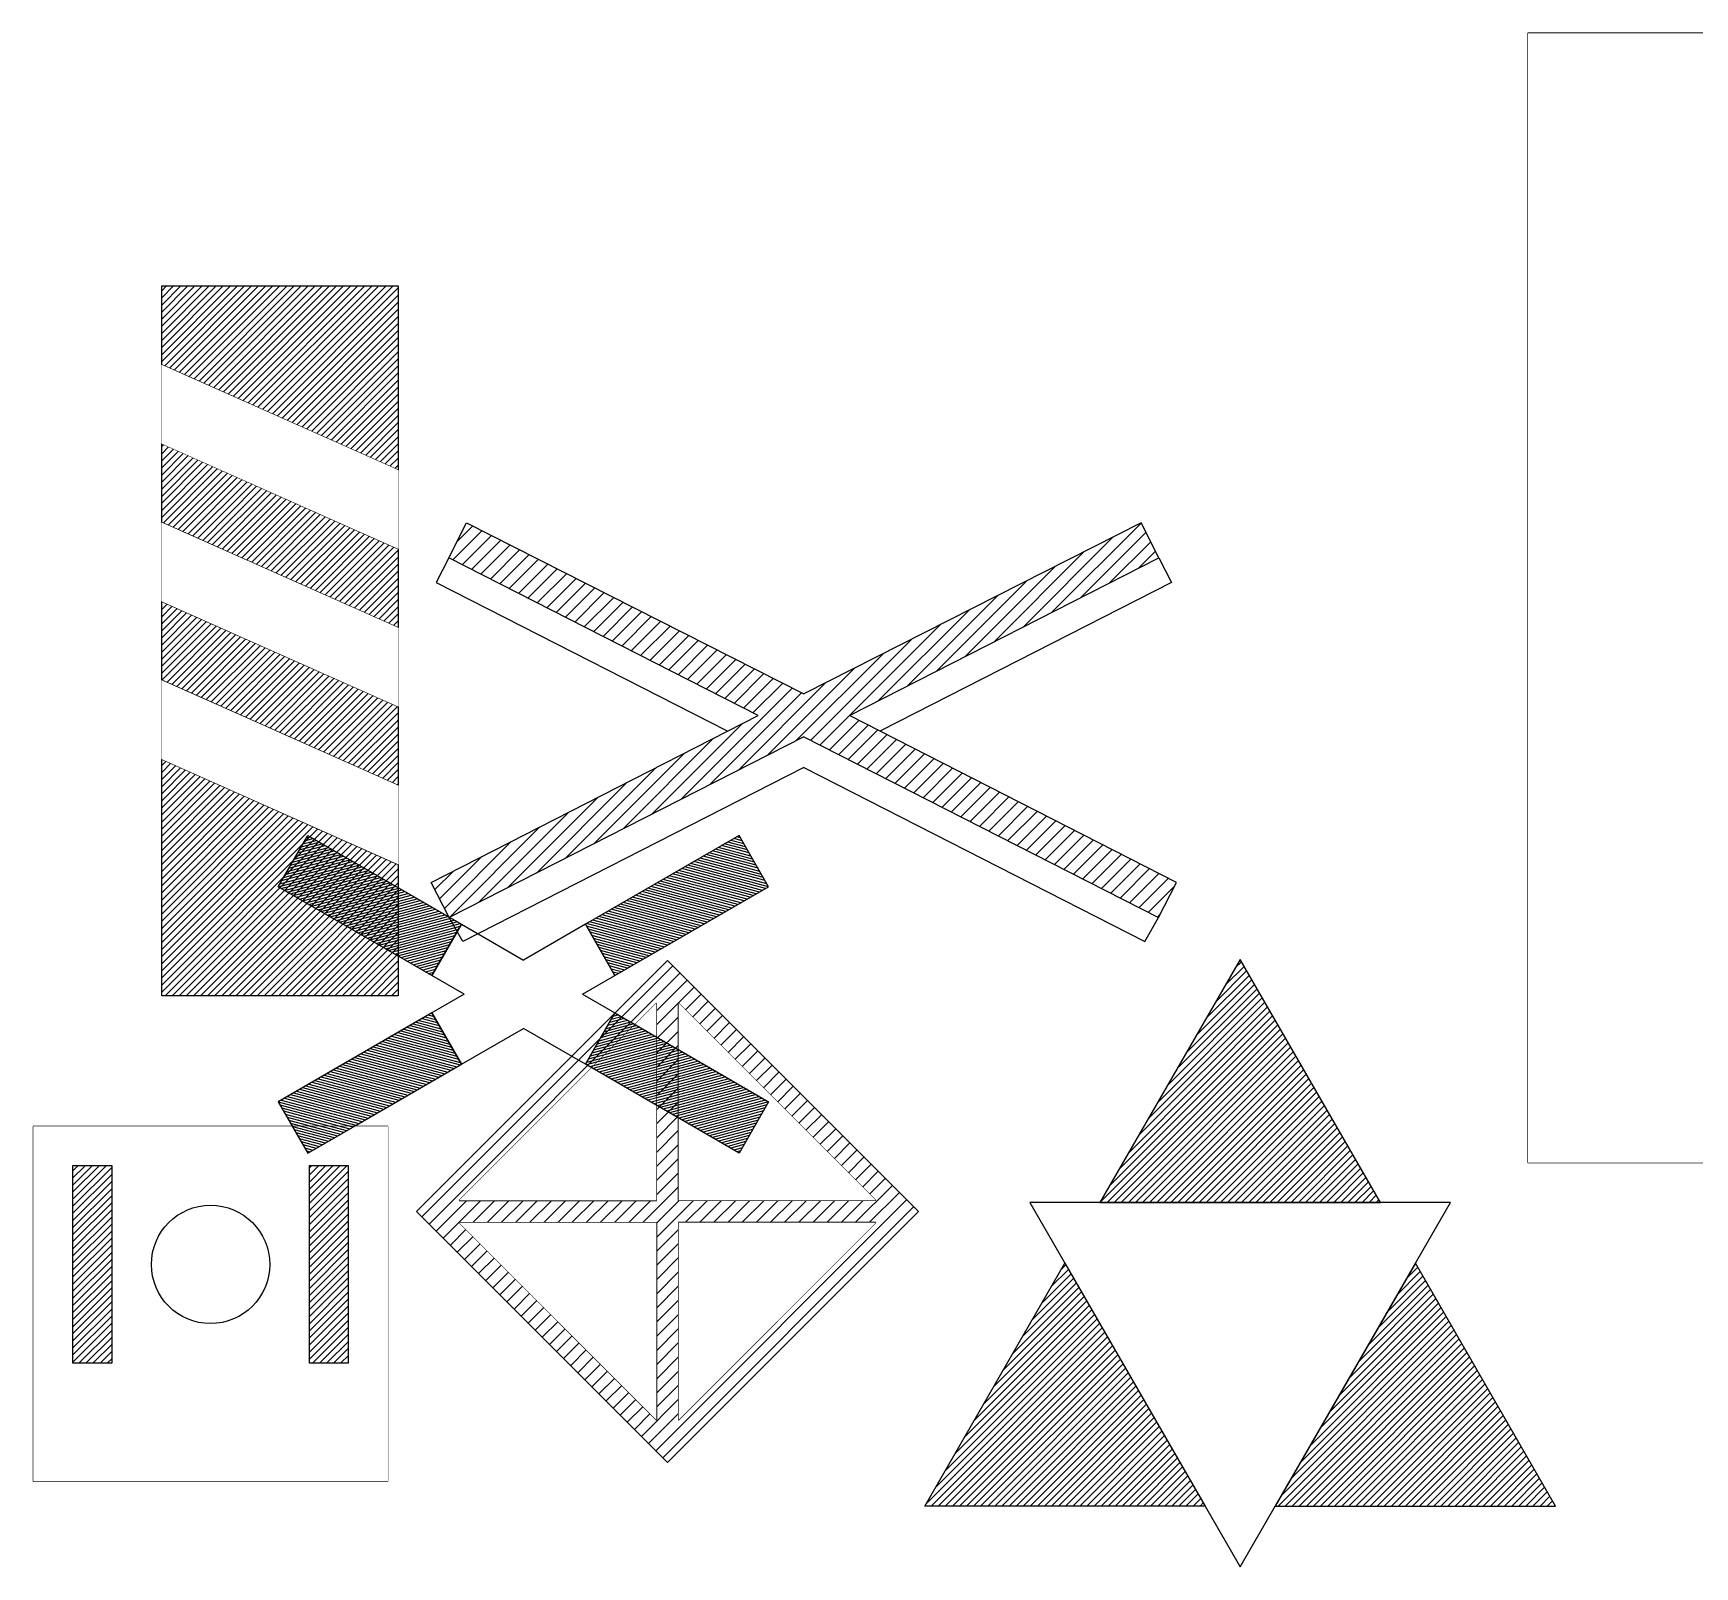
# Model space of a CAD drawing. Header units: metres. Extents: x 22723.5 to 22760.8, y 42869.1 to 42884.6.
# Drawn here: x 22739.64 to 22750.18, y 42874.59 to 42884.31 of the extents above; entities that cross this region are included whole.
import ezdxf
from ezdxf.enums import TextEntityAlignment as Align

# ---------------------------------------------------------------- set-up
doc = ezdxf.new("R2010")
doc.units = ezdxf.units.M
doc.set_wipeout_variables(frame=1)
doc.layers.add('JBTSI__SKILT_WIPEOUT', color=7, linetype='Continuous')
doc.styles.add('ISO', font='iso3098.shx')

# ---------------------------------------------------------------- blocks, each defined once
blk = doc.blocks.new('NO-BN-2D-JBTSI-SKILT-KJOERENDE-SIGNAL-61C-AVSTAND3')
at = {"color": 0, "linetype": 'Continuous', "lineweight": -2, "transparency": 16777216}
for p, q in [((-0.75, 4.469), (-0.719, 4.5)), ((-0.75, 4.424), (-0.674, 4.5)), ((-0.75, 4.379), (-0.629, 4.5)), ((-0.75, 4.334), (-0.584, 4.5)), ((-0.75, 4.289), (-0.539, 4.5)), ((-0.75, 4.244), (-0.494, 4.5)), ((-0.75, 4.199), (-0.449, 4.5)), ((-0.75, 4.154), (-0.404, 4.5)), ((-0.75, 4.109), (-0.359, 4.5)), ((-0.75, 4.064), (-0.314, 4.5)), ((-0.75, 4.02), (-0.27, 4.5)), ((-0.732, 3.992), (-0.225, 4.5)), ((-0.701, 3.978), (-0.18, 4.5)), ((-0.67, 3.965), (-0.135, 4.5)), ((-0.639, 3.951), (-0.09, 4.5)), ((-0.608, 3.937), (-0.045, 4.5)), ((-0.577, 3.923), (0, 4.5)), ((-0.546, 3.909), (0.045, 4.5)), ((-0.515, 3.895), (0.09, 4.5)), ((-0.484, 3.882), (0.135, 4.5)), ((-0.453, 3.868), (0.179, 4.5)), ((-0.422, 3.854), (0.224, 4.5)), ((-0.39, 3.84), (0.269, 4.5)), ((-0.359, 3.826), (0.314, 4.5)), ((-0.328, 3.813), (0.359, 4.5)), ((-0.297, 3.799), (0.404, 4.5)), ((-0.266, 3.785), (0.449, 4.5)), ((-0.235, 3.771), (0.494, 4.5)), ((-0.204, 3.757), (0.539, 4.5)), ((-0.173, 3.744), (0.584, 4.5)), ((-0.142, 3.73), (0.628, 4.5)), ((-0.111, 3.716), (0.673, 4.5)), ((-0.08, 3.702), (0.718, 4.5)), ((-0.049, 3.688), (0.75, 4.487)), ((-0.017, 3.674), (0.75, 4.442)), ((0.014, 3.661), (0.75, 4.397)), ((0.045, 3.647), (0.75, 4.352)), ((0.076, 3.633), (0.75, 4.307)), ((0.107, 3.619), (0.75, 4.262)), ((0.138, 3.605), (0.75, 4.217)), ((0.169, 3.592), (0.75, 4.172)), ((0.2, 3.578), (0.75, 4.128)), ((0.231, 3.564), (0.75, 4.083)), ((0.262, 3.55), (0.75, 4.038)), ((0.293, 3.536), (0.75, 3.993)), ((0.324, 3.522), (0.75, 3.948)), ((0.356, 3.509), (0.75, 3.903)), ((0.387, 3.495), (0.75, 3.858)), ((0.418, 3.481), (0.75, 3.813)), ((0.449, 3.467), (0.75, 3.768)), ((0.48, 3.453), (0.75, 3.723)), ((0.511, 3.44), (0.75, 3.679)), ((0.542, 3.426), (0.75, 3.634)), ((0.573, 3.412), (0.75, 3.589)), ((-0.75, 3.481), (-0.737, 3.494)), ((-0.75, 3.436), (-0.706, 3.48)), ((0.604, 3.398), (0.75, 3.544)), ((0.635, 3.384), (0.75, 3.499)), ((-0.75, 3.391), (-0.674, 3.466)), ((-0.75, 3.346), (-0.643, 3.453)), ((-0.75, 3.301), (-0.612, 3.439)), ((-0.75, 3.256), (-0.581, 3.425)), ((-0.75, 3.211), (-0.55, 3.411)), ((-0.75, 3.166), (-0.519, 3.397)), ((-0.75, 3.122), (-0.488, 3.384)), ((0.666, 3.37), (0.75, 3.454)), ((0.697, 3.357), (0.75, 3.409)), ((-0.75, 3.077), (-0.457, 3.37)), ((-0.75, 3.032), (-0.426, 3.356)), ((-0.741, 2.996), (-0.395, 3.342)), ((-0.71, 2.982), (-0.364, 3.328)), ((-0.679, 2.968), (-0.333, 3.314)), ((-0.648, 2.954), (-0.301, 3.301)), ((-0.617, 2.941), (-0.27, 3.287)), ((-0.585, 2.927), (-0.239, 3.273)), ((0.729, 3.343), (0.75, 3.364)), ((-0.554, 2.913), (-0.208, 3.259)), ((-0.523, 2.899), (-0.177, 3.245)), ((-0.492, 2.885), (-0.146, 3.232)), ((-0.461, 2.872), (-0.115, 3.218)), ((-0.43, 2.858), (-0.084, 3.204)), ((-0.399, 2.844), (-0.053, 3.19)), ((-0.368, 2.83), (-0.022, 3.176)), ((-0.337, 2.816), (0.009, 3.162)), ((-0.306, 2.803), (0.04, 3.149)), ((-0.275, 2.789), (0.072, 3.135)), ((-0.243, 2.775), (0.103, 3.121)), ((-0.212, 2.761), (0.134, 3.107)), ((-0.181, 2.747), (0.165, 3.093)), ((-0.15, 2.733), (0.196, 3.08)), ((-0.119, 2.72), (0.227, 3.066)), ((-0.088, 2.706), (0.258, 3.052)), ((-0.057, 2.692), (0.289, 3.038)), ((-0.026, 2.678), (0.32, 3.024)), ((0.005, 2.664), (0.351, 3.011)), ((0.036, 2.651), (0.382, 2.997)), ((0.067, 2.637), (0.414, 2.983)), ((0.098, 2.623), (0.445, 2.969)), ((0.13, 2.609), (0.476, 2.955)), ((0.161, 2.595), (0.507, 2.941)), ((0.192, 2.581), (0.538, 2.928)), ((0.223, 2.568), (0.569, 2.914)), ((0.254, 2.554), (0.6, 2.9)), ((0.285, 2.54), (0.631, 2.886)), ((0.316, 2.526), (0.662, 2.872)), ((0.347, 2.512), (0.693, 2.859)), ((0.378, 2.499), (0.724, 2.845)), ((0.409, 2.485), (0.75, 2.825)), ((0.44, 2.471), (0.75, 2.781)), ((0.471, 2.457), (0.75, 2.736)), ((0.503, 2.443), (0.75, 2.691)), ((0.534, 2.429), (0.75, 2.646)), ((0.565, 2.416), (0.75, 2.601)), ((0.596, 2.402), (0.75, 2.556)), ((-0.75, 2.493), (-0.745, 2.498)), ((-0.75, 2.448), (-0.714, 2.484)), ((-0.75, 2.403), (-0.683, 2.47)), ((-0.75, 2.358), (-0.652, 2.456)), ((-0.75, 2.313), (-0.621, 2.443)), ((-0.75, 2.268), (-0.59, 2.429)), ((0.627, 2.388), (0.75, 2.511)), ((0.658, 2.374), (0.75, 2.466)), ((-0.75, 2.223), (-0.559, 2.415)), ((-0.75, 2.179), (-0.527, 2.401)), ((-0.75, 2.134), (-0.496, 2.387)), ((-0.75, 2.089), (-0.465, 2.373)), ((-0.75, 2.044), (-0.434, 2.36)), ((-0.749, 2), (-0.403, 2.346)), ((-0.718, 1.986), (-0.372, 2.332)), ((0.689, 2.36), (0.75, 2.421)), ((0.72, 2.347), (0.75, 2.376)), ((-0.687, 1.972), (-0.341, 2.318)), ((-0.656, 1.958), (-0.31, 2.304)), ((-0.625, 1.944), (-0.279, 2.291)), ((-0.594, 1.931), (-0.248, 2.277)), ((-0.563, 1.917), (-0.217, 2.263)), ((-0.532, 1.903), (-0.186, 2.249)), ((-0.501, 1.889), (-0.154, 2.235)), ((-0.47, 1.875), (-0.123, 2.221)), ((-0.438, 1.862), (-0.092, 2.208)), ((-0.407, 1.848), (-0.061, 2.194)), ((-0.376, 1.834), (-0.03, 2.18)), ((-0.345, 1.82), (0.001, 2.166)), ((-0.314, 1.806), (0.032, 2.152)), ((-0.283, 1.792), (0.063, 2.139)), ((-0.252, 1.779), (0.094, 2.125)), ((-0.221, 1.765), (0.125, 2.111)), ((-0.19, 1.751), (0.156, 2.097)), ((-0.159, 1.737), (0.187, 2.083)), ((-0.128, 1.723), (0.219, 2.07)), ((-0.096, 1.71), (0.25, 2.056)), ((-0.065, 1.696), (0.281, 2.042)), ((-0.034, 1.682), (0.312, 2.028)), ((-0.003, 1.668), (0.343, 2.014)), ((0.028, 1.654), (0.374, 2)), ((0.059, 1.64), (0.405, 1.987)), ((0.09, 1.627), (0.436, 1.973)), ((0.121, 1.613), (0.467, 1.959)), ((0.152, 1.599), (0.498, 1.945)), ((0.183, 1.585), (0.529, 1.931)), ((0.214, 1.571), (0.561, 1.918)), ((0.245, 1.558), (0.592, 1.904)), ((0.277, 1.544), (0.623, 1.89)), ((0.308, 1.53), (0.654, 1.876)), ((0.339, 1.516), (0.685, 1.862)), ((0.37, 1.502), (0.716, 1.848)), ((0.401, 1.489), (0.747, 1.835)), ((0.432, 1.475), (0.75, 1.793)), ((0.463, 1.461), (0.75, 1.748)), ((0.494, 1.447), (0.75, 1.703)), ((0.525, 1.433), (0.75, 1.658)), ((0.556, 1.419), (0.75, 1.613)), ((-0.75, 1.46), (-0.722, 1.488)), ((0.587, 1.406), (0.75, 1.568)), ((0.618, 1.392), (0.75, 1.523)), ((0.65, 1.378), (0.75, 1.478)), ((-0.75, 1.415), (-0.691, 1.474)), ((-0.75, 1.37), (-0.66, 1.46)), ((-0.75, 1.325), (-0.629, 1.446)), ((-0.75, 1.281), (-0.598, 1.432)), ((-0.75, 1.236), (-0.567, 1.419)), ((-0.75, 1.191), (-0.536, 1.405)), ((-0.75, 1.146), (-0.505, 1.391)), ((-0.75, 1.101), (-0.474, 1.377)), ((0.681, 1.364), (0.75, 1.434)), ((0.712, 1.35), (0.75, 1.389)), ((-0.75, 1.056), (-0.443, 1.363)), ((-0.75, 1.011), (-0.412, 1.35)), ((-0.75, 0.966), (-0.38, 1.336)), ((-0.75, 0.921), (-0.349, 1.322)), ((-0.75, 0.876), (-0.318, 1.308)), ((-0.75, 0.832), (-0.287, 1.294)), ((-0.75, 0.787), (-0.256, 1.281)), ((-0.75, 0.742), (-0.225, 1.267)), ((0.743, 1.337), (0.75, 1.344)), ((-0.75, 0.697), (-0.194, 1.253)), ((-0.75, 0.652), (-0.163, 1.239)), ((-0.75, 0.607), (-0.132, 1.225)), ((-0.75, 0.562), (-0.101, 1.211)), ((-0.75, 0.517), (-0.07, 1.198)), ((-0.75, 0.472), (-0.039, 1.184)), ((-0.75, 0.427), (-0.007, 1.17)), ((-0.75, 0.383), (0.024, 1.156)), ((-0.75, 0.338), (0.055, 1.142)), ((-0.75, 0.293), (0.086, 1.129)), ((-0.75, 0.248), (0.117, 1.115)), ((-0.75, 0.203), (0.148, 1.101)), ((-0.75, 0.158), (0.179, 1.087)), ((-0.75, 0.113), (0.21, 1.073)), ((-0.75, 0.068), (0.241, 1.059)), ((-0.75, 0.023), (0.272, 1.046)), ((-0.728, 0), (0.303, 1.032)), ((-0.684, 0), (0.334, 1.018)), ((-0.639, 0), (0.366, 1.004)), ((-0.594, 0), (0.397, 0.99)), ((-0.549, 0), (0.428, 0.977)), ((-0.504, 0), (0.459, 0.963)), ((-0.459, 0), (0.49, 0.949)), ((-0.414, 0), (0.521, 0.935)), ((-0.369, 0), (0.552, 0.921)), ((-0.324, 0), (0.583, 0.907)), ((-0.279, 0), (0.614, 0.894)), ((-0.235, 0), (0.645, 0.88)), ((-0.19, 0), (0.676, 0.866)), ((-0.145, 0), (0.708, 0.852)), ((-0.1, 0), (0.739, 0.838)), ((-0.055, 0), (0.75, 0.805)), ((-0.01, 0), (0.75, 0.76)), ((0.035, 0), (0.75, 0.715)), ((0.08, 0), (0.75, 0.67)), ((0.125, 0), (0.75, 0.625)), ((0.17, 0), (0.75, 0.58)), ((0.215, 0), (0.75, 0.535)), ((0.259, 0), (0.75, 0.491)), ((0.304, 0), (0.75, 0.446)), ((0.349, 0), (0.75, 0.401)), ((0.394, 0), (0.75, 0.356)), ((0.439, 0), (0.75, 0.311)), ((0.484, 0), (0.75, 0.266)), ((0.529, 0), (0.75, 0.221)), ((0.574, 0), (0.75, 0.176)), ((0.619, 0), (0.75, 0.131)), ((0.664, 0), (0.75, 0.086)), ((0.708, 0), (0.75, 0.042))]:
    blk.add_line(p, q, dxfattribs=at)
at = {"color": 0, "linetype": 'ByBlock', "lineweight": -2, "transparency": 16777216, "flags": 128}
for points in [[(0.75, 3.333), (-0.75, 4), (-0.75, 4.5), (0.75, 4.5), (0.75, 3.333)], [(0.75, 2.333), (-0.75, 3), (-0.75, 3.5), (0.75, 2.833), (0.75, 2.333)], [(0.75, 1.333), (-0.75, 2), (-0.75, 2.5), (0.75, 1.833), (0.75, 1.333)], [(0.75, 0), (-0.75, 0), (-0.75, 1.5), (0.75, 0.833), (0.75, 0)]]:
    blk.add_lwpolyline(points, dxfattribs=at)
blk.add_lwpolyline([(0.75, 0.833), (0.75, 1.333), (-0.75, 2), (-0.75, 1.5)], close=True, dxfattribs=at)
at = {"color": 0, "linetype": 'ByBlock', "lineweight": -2, "transparency": 16777216}
blk.add_wipeout([(0.75, 0.833), (0.75, 1.333), (-0.75, 2), (-0.75, 1.5)], dxfattribs=at).dxf.layer = 'JBTSI__SKILT_WIPEOUT'
at = {"color": 0, "linetype": 'ByBlock', "lineweight": -2, "transparency": 16777216, "flags": 128}
blk.add_lwpolyline([(0.75, 1.833), (0.75, 2.333), (-0.75, 3), (-0.75, 2.5)], close=True, dxfattribs=at)
at = {"color": 0, "linetype": 'ByBlock', "lineweight": -2, "transparency": 16777216}
blk.add_wipeout([(0.75, 1.833), (0.75, 2.333), (-0.75, 3), (-0.75, 2.5)], dxfattribs=at).dxf.layer = 'JBTSI__SKILT_WIPEOUT'
at = {"color": 0, "linetype": 'ByBlock', "lineweight": -2, "transparency": 16777216, "flags": 128}
blk.add_lwpolyline([(0.75, 2.833), (0.75, 3.333), (-0.75, 4), (-0.75, 3.5)], close=True, dxfattribs=at)
at = {"color": 0, "linetype": 'ByBlock', "lineweight": -2, "transparency": 16777216}
blk.add_wipeout([(0.75, 2.833), (0.75, 3.333), (-0.75, 4), (-0.75, 3.5)], dxfattribs=at).dxf.layer = 'JBTSI__SKILT_WIPEOUT'
blk = doc.blocks.new('NO-BN-2D-JBTSI-SKILT-KJOERENDE-SIGNAL-62-UGYLDIG-SIGNAL')
at = {"color": 0, "linetype": 'Continuous', "lineweight": -2, "transparency": 16777216}
for p, q in [((-2.226, 1.317), (-2.04, 1.503)), ((-2.199, 1.433), (-2.1, 1.533)), ((1.571, 0.983), (2.139, 1.551)), ((1.754, 1.076), (2.17, 1.492)), ((-2.167, 1.286), (-1.981, 1.472)), ((-2.107, 1.256), (-1.921, 1.442)), ((-2.048, 1.226), (-1.862, 1.412)), ((-1.988, 1.195), (-1.802, 1.382)), ((1.388, 0.889), (1.96, 1.462)), ((1.937, 1.169), (2.2, 1.432)), ((2.12, 1.262), (2.23, 1.373)), ((-1.929, 1.165), (-1.742, 1.352)), ((-1.869, 1.135), (-1.683, 1.321)), ((-1.81, 1.104), (-1.623, 1.291)), ((1.021, 0.703), (1.596, 1.277)), ((1.204, 0.796), (1.778, 1.37)), ((-1.75, 1.074), (-1.564, 1.261)), ((-1.691, 1.044), (-1.504, 1.231)), ((-1.631, 1.014), (-1.445, 1.2)), ((-1.572, 0.983), (-1.385, 1.17)), ((0.838, 0.609), (1.413, 1.185)), ((-1.512, 0.953), (-1.325, 1.14)), ((-1.453, 0.923), (-1.266, 1.11)), ((-1.393, 0.892), (-1.206, 1.079)), ((0.655, 0.516), (1.231, 1.092)), ((-1.334, 0.862), (-1.147, 1.049)), ((-1.274, 0.832), (-1.087, 1.019)), ((-1.215, 0.801), (-1.028, 0.989)), ((-1.155, 0.771), (-0.968, 0.959)), ((0.472, 0.423), (1.049, 0.999)), ((-1.096, 0.741), (-0.908, 0.928)), ((-1.036, 0.71), (-0.849, 0.898)), ((-0.977, 0.68), (-0.789, 0.868)), ((0.103, 0.144), (0.866, 0.907)), ((-0.917, 0.65), (-0.73, 0.838)), ((-0.858, 0.619), (-0.67, 0.807)), ((-0.798, 0.589), (-0.611, 0.777)), ((-0.739, 0.559), (-0.551, 0.747)), ((0.044, 0.174), (0.684, 0.814)), ((-0.679, 0.529), (-0.491, 0.717)), ((-0.62, 0.498), (-0.432, 0.686)), ((-0.56, 0.468), (-0.372, 0.656)), ((-0.049, 0.172), (0.502, 0.722)), ((-0.501, 0.438), (-0.313, 0.626)), ((-0.442, 0.407), (-0.253, 0.596)), ((-0.415, -0.015), (0.137, 0.537)), ((-0.382, 0.377), (-0.194, 0.565)), ((-0.323, 0.347), (-0.134, 0.535)), ((-0.232, 0.078), (0.319, 0.629)), ((-0.781, -0.201), (-0.074, 0.505)), ((-0.598, -0.108), (-0.015, 0.475)), ((-0.964, -0.295), (-0.392, 0.277)), ((0.163, 0.114), (0.349, 0.299)), ((0.222, 0.083), (0.408, 0.269)), ((0.282, 0.053), (0.468, 0.239)), ((-1.147, -0.388), (-0.575, 0.184)), ((0.341, 0.023), (0.527, 0.208)), ((0.401, -0.008), (0.587, 0.178)), ((0.46, -0.038), (0.646, 0.148)), ((0.52, -0.068), (0.706, 0.118)), ((-1.33, -0.481), (-0.758, 0.091)), ((0.579, -0.099), (0.765, 0.087)), ((0.639, -0.129), (0.825, 0.057)), ((0.698, -0.159), (0.884, 0.027)), ((-1.696, -0.668), (-1.124, -0.096)), ((-1.513, -0.575), (-0.941, -0.003)), ((0.758, -0.19), (0.943, -0.004)), ((0.817, -0.22), (1.003, -0.034)), ((0.877, -0.25), (1.062, -0.064)), ((0.936, -0.281), (1.122, -0.095)), ((-1.879, -0.761), (-1.307, -0.189)), ((0.996, -0.311), (1.181, -0.125)), ((1.055, -0.341), (1.241, -0.155)), ((1.115, -0.371), (1.3, -0.186)), ((-2.063, -0.855), (-1.49, -0.282)), ((1.174, -0.402), (1.36, -0.216)), ((1.234, -0.432), (1.419, -0.246)), ((1.293, -0.462), (1.479, -0.277)), ((1.353, -0.493), (1.538, -0.307)), ((-2.246, -0.948), (-1.674, -0.376)), ((1.412, -0.523), (1.598, -0.337)), ((1.472, -0.553), (1.657, -0.367)), ((1.531, -0.584), (1.717, -0.398)), ((-2.28, -0.892), (-1.857, -0.469)), ((1.59, -0.614), (1.776, -0.428)), ((1.65, -0.644), (1.836, -0.458)), ((1.709, -0.675), (1.895, -0.489)), ((1.769, -0.705), (1.955, -0.519)), ((-2.31, -0.832), (-2.04, -0.562)), ((1.828, -0.735), (2.014, -0.549)), ((1.888, -0.766), (2.074, -0.58)), ((1.947, -0.796), (2.133, -0.61)), ((-2.34, -0.773), (-2.223, -0.656)), ((2.007, -0.826), (2.193, -0.64)), ((2.066, -0.856), (2.252, -0.671)), ((2.126, -0.887), (2.312, -0.701)), ((2.185, -0.917), (2.351, -0.751)), ((2.245, -0.947), (2.258, -0.934))]:
    blk.add_line(p, q, dxfattribs=at)
at = {"color": 0, "linetype": 'ByBlock', "lineweight": -2, "transparency": 16777216}
for p, q in [((-2.252, 1.33), (-2.332, 1.174)), ((2.252, 1.33), (2.332, 1.174)), ((-2.332, 1.174), (-0.486, 0.233)), ((2.332, 1.174), (0.486, 0.233)), ((0, 0), (-2.163, -1.102)), ((0, 0), (2.163, -1.102)), ((-2.163, -1.102), (-2.25, -0.95)), ((2.163, -1.102), (2.25, -0.95))]:
    blk.add_line(p, q, dxfattribs=at)
at = {"color": 0, "linetype": 'ByBlock', "lineweight": -2, "transparency": 16777216, "flags": 128}
for points in [[(0, 0.196), (-2.25, -0.95), (-2.363, -0.727), (-0.289, 0.33), (-2.252, 1.33), (-2.139, 1.553), (0, 0.467)], [(0, 0.196), (2.25, -0.95), (2.363, -0.727), (0.289, 0.33), (2.252, 1.33), (2.139, 1.553), (0, 0.467)]]:
    blk.add_lwpolyline(points, dxfattribs=at)
blk = doc.blocks.new('NO-BN-2D-JBTSI-SKILT-KJOERENDE-SIGNAL-65B-KONTAKTLEDNING')
at = {"color": 0, "linetype": 'ByBlock', "lineweight": -2, "transparency": 16777216}
blk.add_lwpolyline([(-1.125, 0), (1.125, 0), (1.125, 2.25), (-1.125, 2.25)], close=True, dxfattribs=at)
blk.add_wipeout([(-1.125, 0), (1.125, 0), (1.125, 2.25), (-1.125, 2.25)], dxfattribs=at).dxf.layer = 'JBTSI__SKILT_WIPEOUT'
at = {"color": 0, "linetype": 'Continuous', "lineweight": -2, "transparency": 16777216}
for p, q in [((-0.875, 1.966), (-0.841, 2)), ((-0.875, 1.921), (-0.796, 2)), ((-0.875, 1.876), (-0.751, 2)), ((-0.875, 1.832), (-0.707, 2)), ((-0.875, 1.787), (-0.662, 2)), ((-0.875, 1.742), (-0.625, 1.992)), ((-0.875, 1.697), (-0.625, 1.947)), ((-0.875, 1.652), (-0.625, 1.902)), ((0.625, 1.985), (0.64, 2)), ((0.625, 1.94), (0.685, 2)), ((0.625, 1.895), (0.73, 2)), ((0.625, 1.85), (0.775, 2)), ((0.625, 1.805), (0.82, 2)), ((0.625, 1.76), (0.865, 2)), ((0.625, 1.715), (0.875, 1.965)), ((0.625, 1.67), (0.875, 1.92)), ((-0.875, 1.607), (-0.625, 1.857)), ((-0.875, 1.562), (-0.625, 1.812)), ((0.625, 1.625), (0.875, 1.875)), ((0.625, 1.58), (0.875, 1.83)), ((-0.875, 1.517), (-0.625, 1.767)), ((-0.875, 1.472), (-0.625, 1.722)), ((0.625, 1.535), (0.875, 1.785)), ((0.625, 1.491), (0.875, 1.741)), ((0.625, 1.446), (0.875, 1.696)), ((-0.875, 1.427), (-0.625, 1.677)), ((-0.875, 1.383), (-0.625, 1.633)), ((-0.875, 1.338), (-0.625, 1.588)), ((0.625, 1.401), (0.875, 1.651)), ((0.625, 1.356), (0.875, 1.606)), ((-0.875, 1.293), (-0.625, 1.543)), ((-0.875, 1.248), (-0.625, 1.498)), ((0.625, 1.311), (0.875, 1.561)), ((0.625, 1.266), (0.875, 1.516)), ((-0.875, 1.203), (-0.625, 1.453)), ((-0.875, 1.158), (-0.625, 1.408)), ((0.625, 1.221), (0.875, 1.471)), ((0.625, 1.176), (0.875, 1.426)), ((0.625, 1.131), (0.875, 1.381)), ((-0.875, 1.113), (-0.625, 1.363)), ((-0.875, 1.068), (-0.625, 1.318)), ((-0.875, 1.023), (-0.625, 1.273)), ((0.625, 1.086), (0.875, 1.336)), ((0.625, 1.042), (0.875, 1.292)), ((-0.875, 0.978), (-0.625, 1.228)), ((-0.875, 0.934), (-0.625, 1.184)), ((0.625, 0.997), (0.875, 1.247)), ((0.625, 0.952), (0.875, 1.202)), ((-0.875, 0.889), (-0.625, 1.139)), ((-0.875, 0.844), (-0.625, 1.094)), ((0.625, 0.907), (0.875, 1.157)), ((0.625, 0.862), (0.875, 1.112)), ((0.625, 0.817), (0.875, 1.067)), ((-0.875, 0.799), (-0.625, 1.049)), ((-0.875, 0.754), (-0.625, 1.004)), ((-0.834, 0.75), (-0.625, 0.959)), ((0.625, 0.772), (0.875, 1.022)), ((0.648, 0.75), (0.875, 0.977)), ((-0.789, 0.75), (-0.625, 0.914)), ((-0.744, 0.75), (-0.625, 0.869)), ((0.693, 0.75), (0.875, 0.932)), ((0.738, 0.75), (0.875, 0.887)), ((-0.699, 0.75), (-0.625, 0.824)), ((-0.654, 0.75), (-0.625, 0.779)), ((0.782, 0.75), (0.875, 0.843)), ((0.827, 0.75), (0.875, 0.798)), ((0.872, 0.75), (0.875, 0.753))]:
    blk.add_line(p, q, dxfattribs=at)
at = {"color": 0, "linetype": 'ByBlock', "lineweight": -2, "transparency": 16777216}
for points in [[(-0.875, 0.75), (-0.625, 0.75), (-0.625, 2), (-0.875, 2)], [(0.625, 0.75), (0.875, 0.75), (0.875, 2), (0.625, 2)]]:
    blk.add_lwpolyline(points, close=True, dxfattribs=at)
blk.add_circle((0, 1.375), 0.375, dxfattribs=at)
blk = doc.blocks.new('NO-BN-2D-JBTSI-SKILT-KJOERENDE-SIGNAL-67D-ORIENTERINGSIGNAL-PLANOVERGANG-HOLDEPLASS')
at = {"color": 0, "linetype": 'Continuous', "lineweight": -2, "transparency": 16777216}
for p, q in [((-1.557, 1.557), (0.034, 3.148)), ((-1.512, 1.512), (0.079, 3.103)), ((-0.07, 2.864), (0.124, 3.058)), ((-0.07, 2.774), (0.169, 3.013)), ((0.114, 2.869), (0.214, 2.968)), ((0.159, 2.824), (0.258, 2.924)), ((0.204, 2.779), (0.303, 2.879)), ((-0.07, 2.685), (0.07, 2.825)), ((0.249, 2.734), (0.348, 2.834)), ((0.294, 2.689), (0.393, 2.789)), ((0.339, 2.645), (0.438, 2.744)), ((-0.07, 2.595), (0.07, 2.735)), ((-0.07, 2.505), (0.07, 2.646)), ((0.384, 2.6), (0.483, 2.699)), ((0.428, 2.555), (0.528, 2.654)), ((-0.07, 2.415), (0.07, 2.556)), ((0.473, 2.51), (0.573, 2.609)), ((0.518, 2.465), (0.618, 2.564)), ((-0.07, 2.325), (0.07, 2.466)), ((0.563, 2.42), (0.663, 2.519)), ((0.608, 2.375), (0.707, 2.475)), ((0.653, 2.33), (0.752, 2.43)), ((-0.07, 2.236), (0.07, 2.376)), ((0.698, 2.285), (0.797, 2.385)), ((0.743, 2.24), (0.842, 2.34)), ((-0.07, 2.146), (0.07, 2.286)), ((0.788, 2.195), (0.887, 2.295)), ((0.833, 2.151), (0.932, 2.25)), ((-0.07, 2.056), (0.07, 2.197)), ((0.877, 2.106), (0.977, 2.205)), ((0.922, 2.061), (1.022, 2.16)), ((0.967, 2.016), (1.067, 2.115)), ((-0.07, 1.966), (0.07, 2.107)), ((-0.07, 1.876), (0.07, 2.017)), ((1.012, 1.971), (1.112, 2.07)), ((1.057, 1.926), (1.156, 2.026)), ((-0.07, 1.787), (0.07, 1.927)), ((1.102, 1.881), (1.201, 1.981)), ((1.147, 1.836), (1.246, 1.936)), ((-0.07, 1.697), (0.07, 1.837)), ((1.192, 1.791), (1.291, 1.891)), ((1.237, 1.746), (1.336, 1.846)), ((1.282, 1.702), (1.381, 1.801)), ((-0.157, 1.521), (0.07, 1.748)), ((1.19, 1.521), (1.426, 1.756)), ((1.28, 1.521), (1.471, 1.711)), ((-1.467, 1.467), (-1.273, 1.661)), ((-1.422, 1.422), (-1.183, 1.661)), ((-1.234, 1.521), (-1.094, 1.661)), ((-1.144, 1.521), (-1.004, 1.661)), ((-1.055, 1.521), (-0.914, 1.661)), ((-0.965, 1.521), (-0.824, 1.661)), ((-0.875, 1.521), (-0.734, 1.661)), ((-0.785, 1.521), (-0.645, 1.661)), ((-0.695, 1.521), (-0.555, 1.661)), ((-0.606, 1.521), (-0.465, 1.661)), ((-0.516, 1.521), (-0.375, 1.661)), ((-0.426, 1.521), (-0.285, 1.661)), ((-0.336, 1.521), (-0.196, 1.661)), ((-0.246, 1.521), (-0.106, 1.661)), ((-0.075, 0.075), (1.516, 1.666)), ((-0.07, 1.517), (0.074, 1.661)), ((-0.07, 1.427), (0.164, 1.661)), ((-0.03, 0.03), (1.561, 1.621)), ((0.113, 1.521), (0.253, 1.661)), ((0.203, 1.521), (0.343, 1.661)), ((0.292, 1.521), (0.433, 1.661)), ((0.382, 1.521), (0.523, 1.661)), ((0.472, 1.521), (0.613, 1.661)), ((0.562, 1.521), (0.702, 1.661)), ((0.652, 1.521), (0.792, 1.661)), ((0.741, 1.521), (0.882, 1.661)), ((0.831, 1.521), (0.972, 1.661)), ((0.921, 1.521), (1.062, 1.661)), ((1.011, 1.521), (1.151, 1.661)), ((1.101, 1.521), (1.241, 1.661)), ((-1.377, 1.377), (-1.278, 1.477)), ((-0.07, 1.338), (0.07, 1.478)), ((-1.333, 1.333), (-1.233, 1.432)), ((-1.288, 1.288), (-1.188, 1.387)), ((-0.07, 1.248), (0.07, 1.388)), ((-1.243, 1.243), (-1.143, 1.342)), ((-1.198, 1.198), (-1.098, 1.297)), ((-0.07, 1.158), (0.07, 1.299)), ((-1.153, 1.153), (-1.054, 1.252)), ((-1.108, 1.108), (-1.009, 1.207)), ((-1.063, 1.063), (-0.964, 1.163)), ((-0.07, 1.068), (0.07, 1.209)), ((-1.018, 1.018), (-0.919, 1.118)), ((-0.973, 0.973), (-0.874, 1.073)), ((-0.07, 0.978), (0.07, 1.119)), ((-0.928, 0.928), (-0.829, 1.028)), ((-0.884, 0.884), (-0.784, 0.983)), ((-0.07, 0.889), (0.07, 1.029)), ((-0.839, 0.839), (-0.739, 0.938)), ((-0.794, 0.794), (-0.694, 0.893)), ((-0.749, 0.749), (-0.649, 0.848)), ((-0.07, 0.799), (0.07, 0.939)), ((-0.07, 0.709), (0.07, 0.85)), ((-0.704, 0.704), (-0.604, 0.803)), ((-0.659, 0.659), (-0.56, 0.758)), ((-0.07, 0.619), (0.07, 0.76)), ((-0.614, 0.614), (-0.515, 0.714)), ((-0.569, 0.569), (-0.47, 0.669)), ((-0.07, 0.529), (0.07, 0.67)), ((-0.524, 0.524), (-0.425, 0.624)), ((-0.479, 0.479), (-0.38, 0.579)), ((-0.435, 0.435), (-0.335, 0.534)), ((-0.07, 0.44), (0.07, 0.58)), ((-0.39, 0.39), (-0.29, 0.489)), ((-0.345, 0.345), (-0.245, 0.444)), ((-0.07, 0.35), (0.07, 0.49)), ((-0.3, 0.3), (-0.2, 0.399)), ((-0.255, 0.255), (-0.155, 0.354)), ((-0.165, 0.165), (0.07, 0.401)), ((-0.21, 0.21), (-0.111, 0.309)), ((-0.12, 0.12), (0.07, 0.311))]:
    blk.add_line(p, q, dxfattribs=at)
at = {"color": 0, "linetype": 'ByBlock', "lineweight": -2, "transparency": 16777216}
blk.add_lwpolyline([(0, 0), (1.591, 1.591), (0, 3.182), (-1.591, 1.591)], close=True, dxfattribs=at)
at = {"color": 0, "linetype": 'ByBlock', "lineweight": -2, "transparency": 16777216, "flags": 128}
for points in [[(-0.07, 2.913), (-1.322, 1.661), (-0.07, 1.661)], [(0.07, 2.913), (1.322, 1.661), (0.07, 1.661)], [(-0.07, 0.269), (-1.322, 1.521), (-0.07, 1.521)], [(0.07, 0.269), (1.322, 1.521), (0.07, 1.521)]]:
    blk.add_lwpolyline(points, close=True, dxfattribs=at)
at = {"color": 0, "linetype": 'ByBlock', "lineweight": -2, "transparency": 16777216}
for points in [[(-0.07, 2.913), (-1.322, 1.661), (-0.07, 1.661)], [(0.07, 2.913), (1.322, 1.661), (0.07, 1.661)], [(-0.07, 0.269), (-1.322, 1.521), (-0.07, 1.521)], [(0.07, 0.269), (1.322, 1.521), (0.07, 1.521)]]:
    blk.add_wipeout(points, dxfattribs=at).dxf.layer = 'JBTSI__SKILT_WIPEOUT'
blk = doc.blocks.new('NO-BN-2D-JBTSI-SKILT-KJOERENDE-SIGNAL-68D-2-MARKERINGSMERKE-MOTRETTET')
at = {"color": 0, "linetype": 'Continuous', "lineweight": -2, "transparency": 16777216}
for p, q in [((-0.092, 3.69), (0.025, 3.806)), ((-0.031, 3.796), (0.008, 3.835)), ((-0.337, 3.265), (0.09, 3.692)), ((-0.276, 3.371), (0.074, 3.721)), ((-0.215, 3.477), (0.058, 3.749)), ((-0.153, 3.584), (0.041, 3.778)), ((-0.521, 2.946), (0.14, 3.607)), ((-0.46, 3.052), (0.123, 3.636)), ((-0.399, 3.159), (0.107, 3.664)), ((-0.767, 2.521), (0.205, 3.493)), ((-0.705, 2.627), (0.189, 3.522)), ((-0.644, 2.734), (0.173, 3.55)), ((-0.583, 2.84), (0.156, 3.579)), ((-0.889, 2.309), (0.238, 3.436)), ((-0.844, 2.309), (0.255, 3.408)), ((-0.828, 2.415), (0.222, 3.465)), ((-0.799, 2.309), (0.271, 3.379)), ((-0.754, 2.309), (0.288, 3.351)), ((-0.709, 2.309), (0.304, 3.322)), ((-0.664, 2.309), (0.32, 3.294)), ((-0.619, 2.309), (0.337, 3.265)), ((-0.574, 2.309), (0.353, 3.237)), ((-0.529, 2.309), (0.37, 3.209)), ((-0.484, 2.309), (0.386, 3.18)), ((-0.44, 2.309), (0.403, 3.152)), ((-0.395, 2.309), (0.419, 3.123)), ((-0.35, 2.309), (0.436, 3.095)), ((-0.305, 2.309), (0.452, 3.066)), ((-0.26, 2.309), (0.468, 3.038)), ((-0.215, 2.309), (0.485, 3.009)), ((-0.17, 2.309), (0.501, 2.981)), ((-0.125, 2.309), (0.518, 2.952)), ((-0.08, 2.309), (0.534, 2.924)), ((-0.035, 2.309), (0.551, 2.895)), ((0.009, 2.309), (0.567, 2.867)), ((0.054, 2.309), (0.583, 2.838)), ((0.099, 2.309), (0.6, 2.81)), ((0.144, 2.309), (0.616, 2.782)), ((0.189, 2.309), (0.633, 2.753)), ((0.234, 2.309), (0.649, 2.725)), ((0.279, 2.309), (0.666, 2.696)), ((0.324, 2.309), (0.682, 2.668)), ((0.369, 2.309), (0.698, 2.639)), ((0.414, 2.309), (0.715, 2.611)), ((0.458, 2.309), (0.731, 2.582)), ((0.503, 2.309), (0.748, 2.554)), ((0.548, 2.309), (0.764, 2.525)), ((0.593, 2.309), (0.781, 2.497)), ((0.638, 2.309), (0.797, 2.468)), ((0.683, 2.309), (0.814, 2.44)), ((0.728, 2.309), (0.83, 2.411)), ((0.773, 2.309), (0.846, 2.383)), ((0.818, 2.309), (0.863, 2.355)), ((0.863, 2.309), (0.879, 2.326)), ((-1.135, 1.884), (-1.105, 1.914)), ((1.056, 1.83), (1.126, 1.899)), ((-1.38, 1.459), (-1.039, 1.8)), ((-1.319, 1.565), (-1.056, 1.828)), ((-1.257, 1.671), (-1.072, 1.857)), ((-1.196, 1.778), (-1.088, 1.885)), ((0.872, 1.511), (1.175, 1.814)), ((0.934, 1.617), (1.159, 1.842)), ((0.995, 1.723), (1.142, 1.871)), ((-1.564, 1.14), (-0.99, 1.714)), ((-1.503, 1.246), (-1.006, 1.743)), ((-1.441, 1.353), (-1.023, 1.771)), ((0.627, 1.086), (1.241, 1.7)), ((0.688, 1.192), (1.224, 1.728)), ((0.75, 1.299), (1.208, 1.757)), ((0.811, 1.405), (1.192, 1.785)), ((-1.809, 0.715), (-0.924, 1.6)), ((-1.748, 0.821), (-0.94, 1.629)), ((-1.687, 0.928), (-0.957, 1.657)), ((-1.625, 1.034), (-0.973, 1.686)), ((0.382, 0.661), (1.307, 1.586)), ((0.443, 0.767), (1.29, 1.614)), ((0.504, 0.874), (1.274, 1.643)), ((0.566, 0.98), (1.257, 1.671)), ((-1.993, 0.396), (-0.875, 1.515)), ((-1.96, 0.385), (-0.858, 1.487)), ((-1.932, 0.503), (-0.891, 1.544)), ((-1.871, 0.609), (-0.908, 1.572)), ((0.24, 0.385), (1.356, 1.501)), ((0.259, 0.449), (1.339, 1.529)), ((0.32, 0.555), (1.323, 1.558)), ((-1.915, 0.385), (-0.842, 1.458)), ((-1.87, 0.385), (-0.825, 1.43)), ((-1.825, 0.385), (-0.809, 1.401)), ((-1.78, 0.385), (-0.793, 1.373)), ((0.285, 0.385), (1.372, 1.472)), ((0.33, 0.385), (1.389, 1.444)), ((0.375, 0.385), (1.405, 1.415)), ((0.42, 0.385), (1.422, 1.387)), ((-1.735, 0.385), (-0.776, 1.344)), ((-1.691, 0.385), (-0.76, 1.316)), ((-1.646, 0.385), (-0.743, 1.287)), ((0.465, 0.385), (1.438, 1.358)), ((0.51, 0.385), (1.454, 1.33)), ((0.555, 0.385), (1.471, 1.301)), ((0.599, 0.385), (1.487, 1.273)), ((-1.601, 0.385), (-0.727, 1.259)), ((-1.556, 0.385), (-0.71, 1.23)), ((-1.511, 0.385), (-0.694, 1.202)), ((-1.466, 0.385), (-0.677, 1.173)), ((0.644, 0.385), (1.504, 1.244)), ((0.689, 0.385), (1.52, 1.216)), ((0.734, 0.385), (1.537, 1.187)), ((-1.421, 0.385), (-0.661, 1.145)), ((-1.376, 0.385), (-0.645, 1.117)), ((-1.331, 0.385), (-0.628, 1.088)), ((-1.286, 0.385), (-0.612, 1.06)), ((0.779, 0.385), (1.553, 1.159)), ((0.824, 0.385), (1.57, 1.131)), ((0.869, 0.385), (1.586, 1.102)), ((0.914, 0.385), (1.602, 1.074)), ((-1.242, 0.385), (-0.595, 1.031)), ((-1.197, 0.385), (-0.579, 1.003)), ((-1.152, 0.385), (-0.562, 0.974)), ((0.959, 0.385), (1.619, 1.045)), ((1.004, 0.385), (1.635, 1.017)), ((1.048, 0.385), (1.652, 0.988)), ((1.093, 0.385), (1.668, 0.96)), ((-1.107, 0.385), (-0.546, 0.946)), ((-1.062, 0.385), (-0.53, 0.917)), ((-1.017, 0.385), (-0.513, 0.889)), ((-0.972, 0.385), (-0.497, 0.86)), ((1.138, 0.385), (1.685, 0.931)), ((1.183, 0.385), (1.701, 0.903)), ((1.228, 0.385), (1.717, 0.874)), ((1.273, 0.385), (1.734, 0.846)), ((-0.927, 0.385), (-0.48, 0.832)), ((-0.882, 0.385), (-0.464, 0.803)), ((-0.837, 0.385), (-0.447, 0.775)), ((-0.793, 0.385), (-0.431, 0.746)), ((1.318, 0.385), (1.75, 0.817)), ((1.363, 0.385), (1.767, 0.789)), ((1.408, 0.385), (1.783, 0.76)), ((-0.748, 0.385), (-0.415, 0.718)), ((-0.703, 0.385), (-0.398, 0.69)), ((-0.658, 0.385), (-0.382, 0.661)), ((-0.613, 0.385), (-0.365, 0.633)), ((1.453, 0.385), (1.8, 0.732)), ((1.497, 0.385), (1.816, 0.704)), ((1.542, 0.385), (1.832, 0.675)), ((1.587, 0.385), (1.849, 0.647)), ((-0.568, 0.385), (-0.349, 0.604)), ((-0.523, 0.385), (-0.332, 0.576)), ((-0.478, 0.385), (-0.316, 0.547)), ((1.632, 0.385), (1.865, 0.618)), ((1.677, 0.385), (1.882, 0.59)), ((1.722, 0.385), (1.898, 0.561)), ((1.767, 0.385), (1.915, 0.533)), ((-0.433, 0.385), (-0.299, 0.519)), ((-0.388, 0.385), (-0.283, 0.49)), ((-0.344, 0.385), (-0.267, 0.462)), ((-0.299, 0.385), (-0.25, 0.433)), ((1.812, 0.385), (1.931, 0.504)), ((1.857, 0.385), (1.948, 0.476)), ((1.902, 0.385), (1.964, 0.447)), ((-0.254, 0.385), (-0.234, 0.405)), ((1.946, 0.385), (1.98, 0.419)), ((1.991, 0.385), (1.997, 0.39))]:
    blk.add_line(p, q, dxfattribs=at)
at = {"color": 0, "linetype": 'ByBlock', "lineweight": -2, "transparency": 16777216, "flags": 128}
for points in [[(-0.889, 2.309), (0.889, 2.309), (0, 3.849)], [(0, 0), (1.333, 2.309), (-1.333, 2.309)], [(-0.222, 0.385), (-2, 0.385), (-1.111, 1.925)], [(0.222, 0.385), (2, 0.385), (1.111, 1.925)]]:
    blk.add_lwpolyline(points, close=True, dxfattribs=at)
blk = doc.blocks.new('NO-BN-2D-JBTSI-SKILT-TREDJEPERSON-138-MOT-VEI')
at = {"color": 0, "linetype": 'Continuous', "lineweight": -2, "transparency": 16777216}
for p, q in [((-1.421, 1.131), (-1.276, 1.17)), ((-1.409, 1.151), (-1.296, 1.181)), ((-1.398, 1.17), (-1.315, 1.192)), ((-1.387, 1.19), (-1.335, 1.204)), ((-1.376, 1.209), (-1.354, 1.215)), ((1.421, 1.131), (1.276, 1.17)), ((1.409, 1.151), (1.296, 1.181)), ((1.398, 1.17), (1.315, 1.192)), ((1.387, 1.19), (1.335, 1.204)), ((1.376, 1.209), (1.354, 1.215)), ((-1.533, 0.937), (-1.082, 1.058)), ((-1.522, 0.956), (-1.101, 1.069)), ((-1.51, 0.976), (-1.121, 1.08)), ((-1.499, 0.995), (-1.14, 1.091)), ((-1.488, 1.015), (-1.16, 1.103)), ((-1.477, 1.034), (-1.179, 1.114)), ((-1.465, 1.053), (-1.199, 1.125)), ((-1.454, 1.073), (-1.218, 1.136)), ((-1.443, 1.092), (-1.237, 1.147)), ((-1.432, 1.112), (-1.257, 1.159)), ((1.533, 0.937), (1.082, 1.058)), ((1.522, 0.956), (1.101, 1.069)), ((1.51, 0.976), (1.121, 1.08)), ((1.499, 0.995), (1.14, 1.091)), ((1.488, 1.015), (1.16, 1.103)), ((1.477, 1.034), (1.179, 1.114)), ((1.465, 1.053), (1.199, 1.125)), ((1.454, 1.073), (1.218, 1.136)), ((1.443, 1.092), (1.237, 1.147)), ((1.432, 1.112), (1.257, 1.159)), ((-1.555, 0.898), (-1.043, 1.035)), ((-1.544, 0.917), (-1.062, 1.046)), ((-1.536, 0.887), (-1.024, 1.024)), ((-1.516, 0.875), (-1.004, 1.013)), ((-1.497, 0.864), (-0.985, 1.001)), ((-1.477, 0.853), (-0.965, 0.99)), ((-1.458, 0.842), (-0.946, 0.979)), ((-1.439, 0.831), (-0.926, 0.968)), ((-1.419, 0.819), (-0.907, 0.957)), ((1.419, 0.819), (0.907, 0.957)), ((1.439, 0.831), (0.926, 0.968)), ((1.458, 0.842), (0.946, 0.979)), ((1.477, 0.853), (0.965, 0.99)), ((1.497, 0.864), (0.985, 1.001)), ((1.516, 0.875), (1.004, 1.013)), ((1.536, 0.887), (1.024, 1.024)), ((1.555, 0.898), (1.043, 1.035)), ((1.544, 0.917), (1.062, 1.046)), ((-1.4, 0.808), (-0.887, 0.945)), ((-1.38, 0.797), (-0.868, 0.934)), ((-1.361, 0.786), (-0.849, 0.923)), ((-1.341, 0.774), (-0.829, 0.912)), ((-1.322, 0.763), (-0.81, 0.9)), ((-1.302, 0.752), (-0.79, 0.889)), ((-1.283, 0.741), (-0.771, 0.878)), ((-1.264, 0.73), (-0.751, 0.867)), ((-1.244, 0.718), (-0.732, 0.856)), ((-1.225, 0.707), (-0.712, 0.844)), ((1.225, 0.707), (0.712, 0.844)), ((1.244, 0.718), (0.732, 0.856)), ((1.264, 0.73), (0.751, 0.867)), ((1.283, 0.741), (0.771, 0.878)), ((1.302, 0.752), (0.79, 0.889)), ((1.322, 0.763), (0.81, 0.9)), ((1.341, 0.774), (0.829, 0.912)), ((1.361, 0.786), (0.849, 0.923)), ((1.38, 0.797), (0.868, 0.934)), ((1.4, 0.808), (0.887, 0.945)), ((-1.205, 0.696), (-0.693, 0.833)), ((-1.186, 0.685), (-0.674, 0.822)), ((-1.166, 0.673), (-0.654, 0.811)), ((-1.147, 0.662), (-0.635, 0.799)), ((-1.128, 0.651), (-0.615, 0.788)), ((-1.108, 0.64), (-0.596, 0.777)), ((-1.089, 0.629), (-0.576, 0.766)), ((-1.069, 0.617), (-0.557, 0.755)), ((-1.05, 0.606), (-0.537, 0.743)), ((1.05, 0.606), (0.537, 0.743)), ((1.069, 0.617), (0.557, 0.755)), ((1.089, 0.629), (0.576, 0.766)), ((1.108, 0.64), (0.596, 0.777)), ((1.128, 0.651), (0.615, 0.788)), ((1.147, 0.662), (0.635, 0.799)), ((1.166, 0.673), (0.654, 0.811)), ((1.186, 0.685), (0.674, 0.822)), ((1.205, 0.696), (0.693, 0.833)), ((-1.03, 0.595), (-0.518, 0.732)), ((-1.011, 0.584), (-0.499, 0.721)), ((-0.991, 0.572), (-0.479, 0.71)), ((-0.972, 0.561), (-0.46, 0.698)), ((-0.953, 0.55), (-0.44, 0.687)), ((-0.933, 0.539), (-0.421, 0.676)), ((-0.914, 0.527), (-0.401, 0.665)), ((-0.894, 0.516), (-0.4, 0.649)), ((0.894, 0.516), (0.4, 0.649)), ((0.914, 0.527), (0.401, 0.665)), ((0.933, 0.539), (0.421, 0.676)), ((0.953, 0.55), (0.44, 0.687)), ((0.972, 0.561), (0.46, 0.698)), ((0.991, 0.572), (0.479, 0.71)), ((1.011, 0.584), (0.499, 0.721)), ((1.03, 0.595), (0.518, 0.732)), ((-0.875, 0.505), (-0.411, 0.629)), ((-0.855, 0.494), (-0.423, 0.61)), ((-0.836, 0.483), (-0.434, 0.59)), ((-0.816, 0.471), (-0.445, 0.571)), ((-0.797, 0.46), (-0.456, 0.551)), ((-0.778, 0.449), (-0.467, 0.532)), ((0.875, 0.505), (0.411, 0.629)), ((0.855, 0.494), (0.423, 0.61)), ((0.836, 0.483), (0.434, 0.59)), ((0.816, 0.471), (0.445, 0.571)), ((0.797, 0.46), (0.456, 0.551)), ((0.778, 0.449), (0.467, 0.532)), ((-0.758, 0.438), (-0.479, 0.513)), ((-0.739, 0.426), (-0.49, 0.493)), ((-0.719, 0.415), (-0.501, 0.474)), ((-0.7, 0.404), (-0.512, 0.454)), ((-0.68, 0.393), (-0.524, 0.435)), ((0.758, 0.438), (0.479, 0.513)), ((0.739, 0.426), (0.49, 0.493)), ((0.719, 0.415), (0.501, 0.474)), ((0.7, 0.404), (0.512, 0.454)), ((0.68, 0.393), (0.524, 0.435)), ((-0.661, 0.382), (-0.535, 0.415)), ((-0.641, 0.37), (-0.546, 0.396)), ((-0.622, 0.359), (-0.557, 0.376)), ((-0.603, 0.348), (-0.568, 0.357)), ((-0.583, 0.337), (-0.58, 0.338)), ((0.661, 0.382), (0.535, 0.415)), ((0.641, 0.37), (0.546, 0.396)), ((0.622, 0.359), (0.557, 0.376)), ((0.603, 0.348), (0.568, 0.357)), ((0.583, 0.337), (0.58, 0.338)), ((-0.739, 0.007), (-0.49, -0.06)), ((-0.719, 0.018), (-0.501, -0.041)), ((-0.7, 0.029), (-0.512, -0.021)), ((-0.68, 0.04), (-0.524, -0.002)), ((-0.661, 0.051), (-0.535, 0.018)), ((-0.641, 0.063), (-0.546, 0.037)), ((-0.622, 0.074), (-0.557, 0.057)), ((-0.603, 0.085), (-0.568, 0.076)), ((-0.583, 0.096), (-0.58, 0.095)), ((0.739, 0.007), (0.49, -0.06)), ((0.719, 0.018), (0.501, -0.041)), ((0.7, 0.029), (0.512, -0.021)), ((0.68, 0.04), (0.524, -0.002)), ((0.661, 0.051), (0.535, 0.018)), ((0.641, 0.063), (0.546, 0.037)), ((0.622, 0.074), (0.557, 0.057)), ((0.603, 0.085), (0.568, 0.076)), ((0.583, 0.096), (0.58, 0.095)), ((-0.914, -0.094), (-0.401, -0.232)), ((-0.894, -0.083), (-0.4, -0.216)), ((-0.875, -0.072), (-0.411, -0.196)), ((-0.855, -0.061), (-0.423, -0.177)), ((-0.836, -0.05), (-0.434, -0.157)), ((-0.816, -0.038), (-0.445, -0.138)), ((-0.797, -0.027), (-0.456, -0.118)), ((-0.778, -0.016), (-0.467, -0.099)), ((-0.758, -0.005), (-0.479, -0.08)), ((0.894, -0.083), (0.4, -0.216)), ((0.914, -0.094), (0.401, -0.232)), ((0.875, -0.072), (0.411, -0.196)), ((0.855, -0.061), (0.423, -0.177)), ((0.836, -0.05), (0.434, -0.157)), ((0.816, -0.038), (0.445, -0.138)), ((0.797, -0.027), (0.456, -0.118)), ((0.778, -0.016), (0.467, -0.099)), ((0.758, -0.005), (0.479, -0.08)), ((-1.108, -0.207), (-0.596, -0.344)), ((-1.089, -0.196), (-0.576, -0.333)), ((-1.069, -0.184), (-0.557, -0.322)), ((-1.05, -0.173), (-0.537, -0.31)), ((-1.03, -0.162), (-0.518, -0.299)), ((-1.011, -0.151), (-0.499, -0.288)), ((-0.991, -0.139), (-0.479, -0.277)), ((-0.972, -0.128), (-0.46, -0.265)), ((-0.953, -0.117), (-0.44, -0.254)), ((-0.933, -0.106), (-0.421, -0.243)), ((0.933, -0.106), (0.421, -0.243)), ((0.953, -0.117), (0.44, -0.254)), ((0.972, -0.128), (0.46, -0.265)), ((0.991, -0.139), (0.479, -0.277)), ((1.011, -0.151), (0.499, -0.288)), ((1.03, -0.162), (0.518, -0.299)), ((1.05, -0.173), (0.537, -0.31)), ((1.069, -0.184), (0.557, -0.322)), ((1.089, -0.196), (0.576, -0.333)), ((1.108, -0.207), (0.596, -0.344)), ((-1.283, -0.308), (-0.771, -0.445)), ((-1.264, -0.297), (-0.751, -0.434)), ((-1.244, -0.285), (-0.732, -0.423)), ((-1.225, -0.274), (-0.712, -0.411)), ((-1.205, -0.263), (-0.693, -0.4)), ((-1.186, -0.252), (-0.674, -0.389)), ((-1.166, -0.24), (-0.654, -0.378)), ((-1.147, -0.229), (-0.635, -0.366)), ((-1.128, -0.218), (-0.615, -0.355)), ((1.128, -0.218), (0.615, -0.355)), ((1.147, -0.229), (0.635, -0.366)), ((1.166, -0.24), (0.654, -0.378)), ((1.186, -0.252), (0.674, -0.389)), ((1.205, -0.263), (0.693, -0.4)), ((1.225, -0.274), (0.712, -0.411)), ((1.244, -0.285), (0.732, -0.423)), ((1.264, -0.297), (0.751, -0.434)), ((1.283, -0.308), (0.771, -0.445)), ((-1.477, -0.42), (-0.965, -0.557)), ((-1.458, -0.409), (-0.946, -0.546)), ((-1.439, -0.398), (-0.926, -0.535)), ((-1.419, -0.386), (-0.907, -0.524)), ((-1.4, -0.375), (-0.887, -0.512)), ((-1.38, -0.364), (-0.868, -0.501)), ((-1.361, -0.353), (-0.849, -0.49)), ((-1.341, -0.341), (-0.829, -0.479)), ((-1.322, -0.33), (-0.81, -0.467)), ((-1.302, -0.319), (-0.79, -0.456)), ((1.302, -0.319), (0.79, -0.456)), ((1.322, -0.33), (0.81, -0.467)), ((1.341, -0.341), (0.829, -0.479)), ((1.361, -0.353), (0.849, -0.49)), ((1.38, -0.364), (0.868, -0.501)), ((1.4, -0.375), (0.887, -0.512)), ((1.419, -0.386), (0.907, -0.524)), ((1.439, -0.398), (0.926, -0.535)), ((1.458, -0.409), (0.946, -0.546)), ((1.477, -0.42), (0.965, -0.557)), ((-1.555, -0.465), (-1.043, -0.602)), ((-1.544, -0.484), (-1.062, -0.613)), ((-1.536, -0.454), (-1.024, -0.591)), ((-1.533, -0.504), (-1.082, -0.625)), ((-1.522, -0.523), (-1.101, -0.636)), ((-1.516, -0.442), (-1.004, -0.58)), ((-1.497, -0.431), (-0.985, -0.569)), ((1.497, -0.431), (0.985, -0.569)), ((1.516, -0.442), (1.004, -0.58)), ((1.536, -0.454), (1.024, -0.591)), ((1.555, -0.465), (1.043, -0.602)), ((1.544, -0.484), (1.062, -0.613)), ((1.533, -0.504), (1.082, -0.625)), ((1.522, -0.523), (1.101, -0.636)), ((-1.51, -0.543), (-1.121, -0.647)), ((-1.499, -0.562), (-1.14, -0.658)), ((-1.488, -0.582), (-1.16, -0.67)), ((-1.477, -0.601), (-1.179, -0.681)), ((-1.465, -0.62), (-1.199, -0.692)), ((1.51, -0.543), (1.121, -0.647)), ((1.499, -0.562), (1.14, -0.658)), ((1.488, -0.582), (1.16, -0.67)), ((1.477, -0.601), (1.179, -0.681)), ((1.465, -0.62), (1.199, -0.692)), ((-1.454, -0.64), (-1.218, -0.703)), ((-1.443, -0.659), (-1.237, -0.714)), ((-1.432, -0.679), (-1.257, -0.726)), ((-1.421, -0.698), (-1.276, -0.737)), ((-1.409, -0.718), (-1.296, -0.748)), ((-1.398, -0.737), (-1.315, -0.759)), ((1.454, -0.64), (1.218, -0.703)), ((1.443, -0.659), (1.237, -0.714)), ((1.432, -0.679), (1.257, -0.726)), ((1.421, -0.698), (1.276, -0.737)), ((1.409, -0.718), (1.296, -0.748)), ((1.398, -0.737), (1.315, -0.759)), ((-1.387, -0.757), (-1.335, -0.771)), ((-1.376, -0.776), (-1.354, -0.782)), ((1.387, -0.757), (1.335, -0.771)), ((1.376, -0.776), (1.354, -0.782))]:
    blk.add_line(p, q, dxfattribs=at)
at = {"color": 0, "linetype": 'ByBlock', "lineweight": -2, "transparency": 16777216}
for points in [[(-0.581, 0.335), (-1.555, 0.898), (-1.368, 1.223), (-0.393, 0.66)], [(0.581, 0.335), (1.555, 0.898), (1.368, 1.223), (0.393, 0.66)], [(-0.581, 0.098), (-1.555, -0.465), (-1.368, -0.79), (-0.393, -0.227)], [(0.581, 0.098), (1.555, -0.465), (1.368, -0.79), (0.393, -0.227)]]:
    blk.add_lwpolyline(points, close=True, dxfattribs=at)
at = {"color": 0, "linetype": 'ByBlock', "lineweight": -2, "transparency": 16777216, "flags": 128}
for points in [[(-0.375, 0.217), (-0.581, 0.335), (-0.393, 0.66), (0, 0.433)], [(0.375, 0.217), (0.581, 0.335), (0.393, 0.66), (0, 0.433)], [(-0.375, 0.216), (-0.581, 0.098), (-0.393, -0.227), (0, 0)], [(0.375, 0.216), (0.581, 0.098), (0.393, -0.227), (0, 0)]]:
    blk.add_lwpolyline(points, dxfattribs=at)
blk = doc.blocks.new('NO-BN-2D-JBTSI-SKILT-VEDLIKEHOLD-ARBEIDSOMRAADE-3')
at = {"color": 0, "linetype": 'ByBlock', "lineweight": -2, "transparency": 16777216}
blk.add_lwpolyline([(-5.8275, 0), (5.8275, 0), (5.8275, 7.16), (-5.8275, 7.16)], close=True, dxfattribs=at)
blk.add_wipeout([(-5.8275, 0), (5.8275, 0), (5.8275, 7.16), (-5.8275, 7.16)], dxfattribs=at).dxf.layer = 'JBTSI__SKILT_WIPEOUT'
at = {"color": 0, "linetype": 'ByBlock', "lineweight": -2, "transparency": 16777216, "style": 'ISO'}
for tag, height, p in [('TEKST1', 0.7, (0, 6.316)), ('TEKST2', 0.7, (0, 5.317)), ('TEKST3', 0.9, (0, 4.257)), ('TEKST4', 0.9, (0, 3.146)), ('TEKST5', 0.9, (0, 2.02)), ('TEKST6', 0.9, (0, 0.876))]:
    blk.add_attdef(tag, text='', height=height, dxfattribs=at).set_placement(p, align=Align.MIDDLE_CENTER)

msp = doc.modelspace()

# ---------------------------------------------------------------- block references
at = {"color": 0, "linetype": 'ByBlock', "lineweight": -2, "transparency": 16777216}
for name, p in [('NO-BN-2D-JBTSI-SKILT-KJOERENDE-SIGNAL-61C-AVSTAND3', (22741.208, 42878.207)), ('NO-BN-2D-JBTSI-SKILT-KJOERENDE-SIGNAL-62-UGYLDIG-SIGNAL', (22744.531, 42879.653)), ('NO-BN-2D-JBTSI-SKILT-KJOERENDE-SIGNAL-67D-ORIENTERINGSIGNAL-PLANOVERGANG-HOLDEPLASS', (22743.666, 42875.248)), ('NO-BN-2D-JBTSI-SKILT-KJOERENDE-SIGNAL-65B-KONTAKTLEDNING', (22740.768, 42875.129))]:
    msp.add_blockref(name, p, dxfattribs=at)

# ---------------------------------------------------------------- next in the draw order: block references
for name, p in [('NO-BN-2D-JBTSI-SKILT-TREDJEPERSON-138-MOT-VEI', (22742.752, 42878)), ('NO-BN-2D-JBTSI-SKILT-KJOERENDE-SIGNAL-68D-2-MARKERINGSMERKE-MOTRETTET', (22747.298, 42874.587))]:
    msp.add_blockref(name, p, dxfattribs=at)

# ---------------------------------------------------------------- next in the draw order: block references
msp.add_blockref('NO-BN-2D-JBTSI-SKILT-VEDLIKEHOLD-ARBEIDSOMRAADE-3', (22754.95, 42877.149), dxfattribs=at)

doc.saveas('drawing.dxf')
